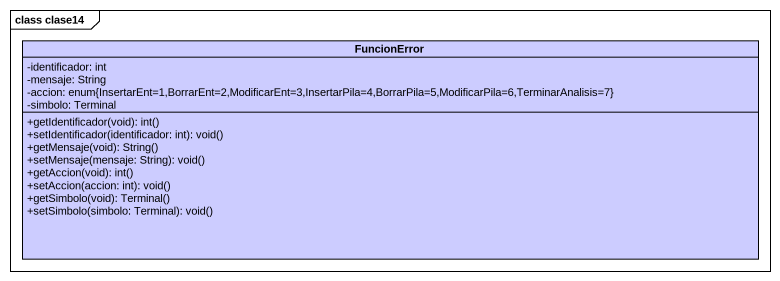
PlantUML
@startuml
mainframe class clase14
hide circle
hide empty members
skinparam classAttributeIconSize 0
class FuncionError #CCCCFF {
  -identificador: int
  -mensaje: String
  -accion: enum{InsertarEnt=1,BorrarEnt=2,ModificarEnt=3,InsertarPila=4,BorrarPila=5,ModificarPila=6,TerminarAnalisis=7}
  -simbolo: Terminal
  +getIdentificador(void): int()
  +setIdentificador(identificador: int): void()
  +getMensaje(void): String()
  +setMensaje(mensaje: String): void()
  +getAccion(void): int()
  +setAccion(accion: int): void()
  +getSimbolo(void): Terminal()
  +setSimbolo(simbolo: Terminal): void()
}
@enduml
